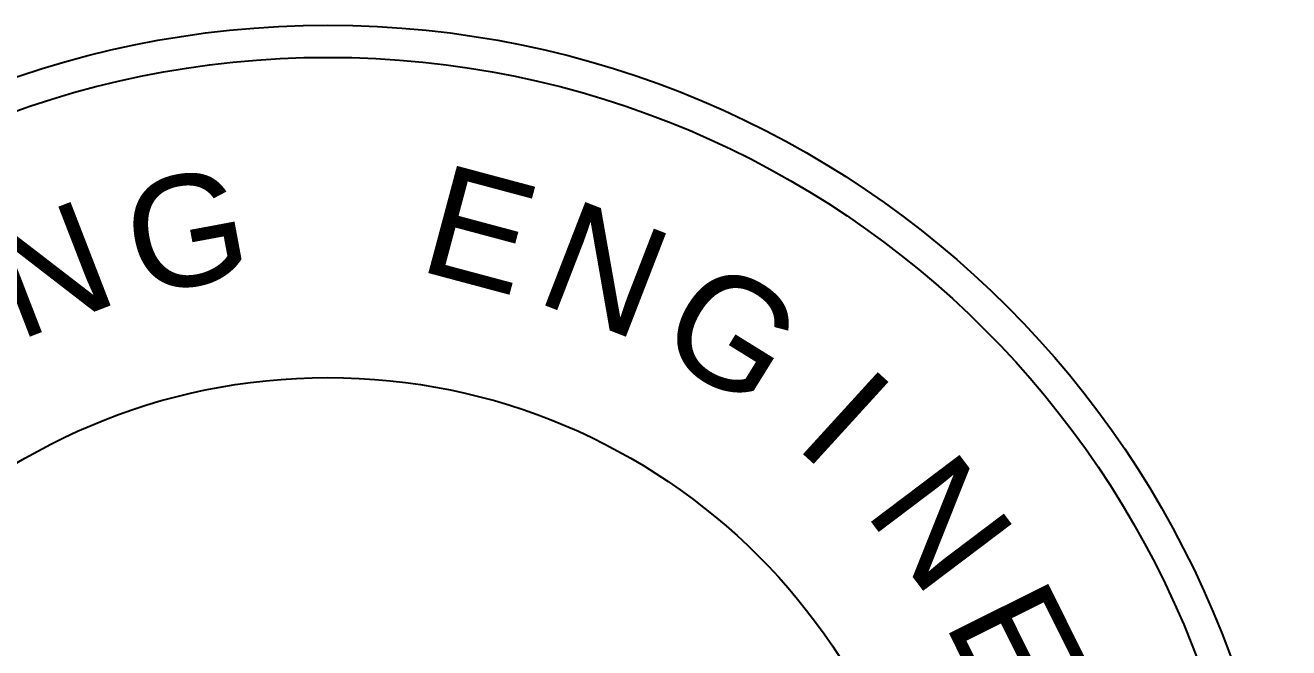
# Model space of a CAD drawing. Extents: x -200722 to 834823, y -494970 to 88783.
# Drawn here: x 418949 to 420512, y -88990 to -88219 of the extents above; entities that cross this region are included whole.
import ezdxf
from ezdxf.enums import TextEntityAlignment as Align

# ---------------------------------------------------------------- set-up
doc = ezdxf.new("R2010")
doc.units = 0
doc.header["$LTSCALE"] = 100
doc.header["$MEASUREMENT"] = 0
doc.linetypes.add('SJ', pattern=[4.25, 3, -0.25, 0.25, -0.25, 0.25, -0.25])
doc.layers.add('STAMP', color=20, linetype='SJ')
doc.layers.add('TEXT', color=2, linetype='CONTINUOUS')
doc.styles.add('AR', font='arial.ttf')

msp = doc.modelspace()

# ---------------------------------------------------------------- linework, layer by layer
at = {"layer": 'STAMP', "color": 7, "linetype": 'ByBlock'}
for radius in [1189.1, 1149.4, 753.1]:
    msp.add_circle((419323.4, -89408.5), radius, dxfattribs=at)

# ---------------------------------------------------------------- texts
at = {"layer": 'TEXT', "color": 7, "style": 'AR'}
for s, rotation, p in [('G', 10.5882, (419148.6, -88473.4)), ('E', 345.0321, (419512, -88472.2)), ('N', 21.1765, (418979.7, -88521.5)), ('N', 338.8235, (419667, -88521.5)), ('G', 328.2353, (419824.1, -88599.7)), ('I', 317.6471, (419964.2, -88705.5)), ('N', 307.0588, (420082.5, -88835.2)), ('E', 296.4706, (420174.9, -88984.5))]:
    msp.add_text(s, height=137.3, rotation=rotation, dxfattribs=at).set_placement(p, align=Align.MIDDLE)

doc.saveas('drawing.dxf')
